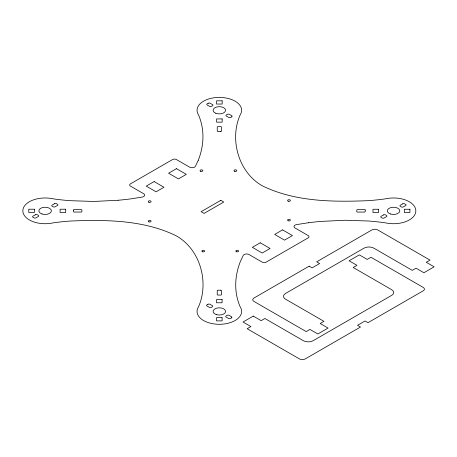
<?xml version="1.0" encoding="UTF-8"?>
<svg xmlns="http://www.w3.org/2000/svg" width="457" height="457" viewBox="0 0 457 457"><rect width="100%" height="100%" fill="white"/><g stroke="black" fill="none" stroke-linecap="round" stroke-linejoin="round"><path stroke-width="0.69" d="M198.252 160.298L195.39 166.342A3.485 2.011 0 0 1 189.609 167.153L176.471 159.567A2.788 1.611 0 0 0 172.529 159.567L130.479 183.845A2.788 1.611 0 0 0 130.479 186.119L143.664 193.734A3.485 2.011 0 0 1 142.264 197.076L130.285 198.944A175.677 101.425 0 0 1 118.072 200.257M308.389 222.753L296.404 224.627A3.485 2.011 0 0 0 295.005 227.963L308.195 235.578A2.788 1.611 0 0 1 308.195 237.851L266.145 262.129A2.788 1.611 0 0 1 262.204 262.129L249.065 254.543A3.485 2.011 0 0 0 243.278 255.354L240.416 261.398A176.282 101.774 0 0 0 237.817 269.316C235.429 278.273 234.972 287.801 236.977 296.879A155.369 89.703 0 0 0 239.736 305.824A27.871 16.092 0 0 0 240.473 307.327A22.296 12.876 0 0 1 219.314 324.299A22.296 12.876 0 0 1 198.212 307.304A27.871 16.092 0 0 0 198.944 305.83A154.752 89.349 0 0 0 201.754 296.879C206.73 273.989 197.093 247.466 176.156 235.778C143.601 219.868 105.824 219.623 70.327 221.034A155.369 89.703 0 0 0 54.829 222.628A27.871 16.092 0 0 0 52.235 223.05A22.296 12.876 0 0 1 22.839 210.837A22.296 12.876 0 0 1 52.275 198.652A27.871 16.092 0 0 0 54.823 199.075A154.752 89.349 0 0 0 70.321 200.697L93.982 201.446L118.072 200.257M308.389 222.753A175.677 101.425 0 0 1 320.597 221.439L344.692 220.251L368.348 220.999A154.752 89.349 0 0 1 383.846 222.622A27.871 16.092 0 0 1 386.399 223.045A22.296 12.876 0 0 0 415.836 210.86A22.296 12.876 0 0 0 386.439 198.646A27.871 16.092 0 0 1 383.84 199.069A155.369 89.703 0 0 1 368.342 200.663C332.85 202.074 295.073 201.828 262.512 185.919C241.576 174.231 231.945 147.708 236.92 124.818A154.752 89.349 0 0 1 239.731 115.872A27.871 16.092 0 0 1 240.462 114.399A22.296 12.876 0 0 0 219.354 97.404A22.296 12.876 0 0 0 198.201 114.376A27.871 16.092 0 0 1 198.932 115.872A155.369 89.703 0 0 1 201.691 124.818C203.702 133.895 203.228 143.418 200.863 152.381A176.282 101.774 0 0 1 198.264 160.304M73.508 210.031L73.451 211.637A0.697 0.4 0 0 0 74.148 212.048L81.192 212.048A0.697 0.4 0 0 0 81.889 211.648L81.889 210.037A0.697 0.4 0 0 0 81.192 209.637L74.205 209.637A0.697 0.4 0 0 0 73.508 210.031M365.223 210.06L365.16 211.671A0.697 0.4 0 0 1 364.463 212.065L357.483 212.065A0.697 0.4 0 0 1 356.786 211.66L356.786 210.049A0.697 0.4 0 0 1 357.483 209.649L364.526 209.649A0.697 0.4 0 0 1 365.223 210.06M208.181 103.265L207.192 103.83A1.394 0.805 0 0 0 207.192 104.973L209.574 106.35A1.394 0.805 0 0 0 211.442 106.401A8.363 4.827 0 0 0 212.625 105.716A1.394 0.805 0 0 0 212.534 104.642L210.151 103.265A1.394 0.805 0 0 0 208.181 103.265M35.378 214.779L32.99 216.155A1.394 0.805 0 0 0 32.99 217.292L33.978 217.858A1.394 0.805 0 0 0 35.949 217.858L38.331 216.487A1.394 0.805 0 0 0 38.422 215.407A8.363 4.827 0 0 0 37.24 214.721A1.394 0.805 0 0 0 35.378 214.779M54.56 203.702L52.178 205.079A1.394 0.805 0 0 0 52.081 206.153A8.363 4.827 0 0 0 53.263 206.838A1.394 0.805 0 0 0 55.131 206.781L57.513 205.41A1.394 0.805 0 0 0 57.513 204.268L56.531 203.702A1.394 0.805 0 0 0 54.56 203.702M231.716 116.855L230.734 117.42A1.394 0.805 0 0 1 228.763 117.42L226.381 116.049A1.394 0.805 0 0 1 226.284 114.97A8.363 4.827 0 0 1 227.466 114.284A1.394 0.805 0 0 1 229.334 114.341L231.716 115.718A1.394 0.805 0 0 1 231.716 116.855M154.129 181.572L146.246 186.119L156.1 191.809L163.983 187.261L154.129 181.572M176.471 168.673L168.587 173.226L178.441 178.916L186.325 174.363L176.471 168.673M220.817 200.326L201.103 211.705L204.062 213.408L223.77 202.028L220.817 200.326M260.233 242.787L252.35 247.334L262.204 253.024L270.087 248.477L260.233 242.787M282.575 229.888L274.691 234.441L284.545 240.131L292.429 235.578L282.575 229.888M207.941 304.276L206.952 304.842A1.394 0.805 0 0 0 206.952 305.984L209.34 307.355A1.394 0.805 0 0 0 211.203 307.412A8.363 4.827 0 0 0 212.385 306.727A1.394 0.805 0 0 0 212.294 305.653L209.912 304.276A1.394 0.805 0 0 0 207.941 304.276M383.537 214.916L381.155 216.292A1.394 0.805 0 0 0 381.155 217.429L382.143 218A1.394 0.805 0 0 0 384.114 218L386.496 216.624A1.394 0.805 0 0 0 386.588 215.544A8.363 4.827 0 0 0 385.405 214.859A1.394 0.805 0 0 0 383.537 214.916M402.726 203.839L400.343 205.216A1.394 0.805 0 0 0 400.246 206.29A8.363 4.827 0 0 0 401.429 206.975A1.394 0.805 0 0 0 403.297 206.924L405.679 205.547A1.394 0.805 0 0 0 405.679 204.405L404.696 203.839A1.394 0.805 0 0 0 402.726 203.839M309.183 266.151L253.983 298.021A4.182 2.416 0 0 0 253.983 301.437L306.213 331.588L309.955 329.428L317.838 333.976L328.086 328.063L320.203 323.51L323.95 321.345L285.516 299.158A6.969 4.022 0 0 1 285.516 293.468L363.989 248.162A6.969 4.022 0 0 1 373.843 248.162L412.271 270.355L416.019 268.19L423.902 272.743L434.15 266.825L426.267 262.272L430.008 260.113L377.785 229.957A4.182 2.416 0 0 0 371.872 229.957L316.672 261.827L319.626 263.535L312.137 267.859L309.183 266.151M231.482 317.866L230.494 318.432A1.394 0.805 0 0 1 228.523 318.432L226.141 317.061A1.394 0.805 0 0 1 226.044 315.981A8.363 4.827 0 0 1 227.226 315.296A1.394 0.805 0 0 1 229.094 315.353L231.482 316.73A1.394 0.805 0 0 1 231.482 317.866M253.269 316.101L243.021 322.019L250.904 326.572L247.157 328.732L299.386 358.888A4.182 2.416 0 0 0 305.299 358.888L360.499 327.018L357.54 325.31L365.029 320.985L367.988 322.693L423.188 290.823A4.182 2.416 0 0 0 423.188 287.413L370.958 257.257L367.217 259.416L359.333 254.869L349.085 260.787L356.968 265.334L353.221 267.499L391.655 289.687A6.969 4.022 0 0 1 391.655 295.376L313.182 340.682A6.969 4.022 0 0 1 303.328 340.682L264.894 318.489L261.153 320.654L253.269 316.101M222.159 100.82L216.584 100.82L216.584 104.042L222.159 104.042L222.159 100.82M222.159 118.923L216.584 118.923L216.584 122.145L222.159 122.145L222.159 118.923M220.742 131.496L217.955 131.496A0.697 0.4 0 0 1 217.258 131.09L217.258 127.023A0.697 0.4 0 0 1 217.966 126.623L220.754 126.658A0.697 0.4 0 0 1 221.439 127.057L221.439 131.09A0.697 0.4 0 0 1 220.742 131.496M34.332 209.22L28.757 209.22L28.757 212.436L34.332 212.436L34.332 209.22M65.688 209.22L60.118 209.22L60.118 212.436L65.688 212.436L65.688 209.22M378.556 209.26L372.981 209.26L372.981 212.476L378.556 212.476L378.556 209.26M409.912 209.26L404.336 209.26L404.336 212.476L409.912 212.476L409.912 209.26M220.72 290.206L217.932 290.206A0.697 0.4 0 0 0 217.235 290.606L217.235 294.639A0.697 0.4 0 0 0 217.915 295.039L220.702 295.073A0.697 0.4 0 0 0 221.417 294.674L221.417 290.606A0.697 0.4 0 0 0 220.72 290.206M222.085 299.558L216.515 299.558L216.515 302.774L222.085 302.774L222.085 299.558M222.085 317.661L216.515 317.661L216.515 320.877L222.085 320.877L222.085 317.661M41.998 213.985A6.272 3.622 0 0 0 51.407 210.848A6.272 3.622 0 0 0 41.998 207.712A6.272 3.622 0 0 0 41.998 213.985M216.201 314.559A6.272 3.622 0 0 0 225.609 311.423A6.272 3.622 0 0 0 216.201 308.286A6.272 3.622 0 0 0 216.201 314.559M390.404 213.985A6.272 3.622 0 0 0 399.806 210.848A6.272 3.622 0 0 0 390.404 207.712A6.272 3.622 0 0 0 390.404 213.985M215.818 113.273A6.272 3.622 0 0 0 225.592 110.531A6.272 3.622 0 0 0 216.595 107.018A6.272 3.622 0 0 0 215.818 113.273M234.709 171.335A1.394 0.805 0 0 0 236.8 170.638A1.394 0.805 0 0 0 234.709 169.941A1.394 0.805 0 0 0 234.709 171.335M200.743 171.335A1.394 0.805 0 0 0 202.834 170.638A1.394 0.805 0 0 0 200.743 169.941A1.394 0.805 0 0 0 200.743 171.335M288.287 201.211A1.394 0.805 0 0 0 290.378 200.514A1.394 0.805 0 0 0 288.287 199.818A1.394 0.805 0 0 0 288.287 201.211M288.201 220.794A1.394 0.805 0 0 0 290.372 220.188A1.394 0.805 0 0 0 288.373 219.406A1.394 0.805 0 0 0 288.201 220.794M202.485 251.727A1.394 0.805 0 0 0 204.656 251.116A1.394 0.805 0 0 0 202.657 250.333A1.394 0.805 0 0 0 202.485 251.727M236.537 251.756A1.394 0.805 0 0 0 238.628 251.059A1.394 0.805 0 0 0 236.537 250.362A1.394 0.805 0 0 0 236.537 251.756M148.908 202.234A1.394 0.805 0 0 0 151.078 201.628A1.394 0.805 0 0 0 149.079 200.846A1.394 0.805 0 0 0 148.908 202.234M148.993 221.879A1.394 0.805 0 0 0 151.084 221.182A1.394 0.805 0 0 0 148.993 220.485A1.394 0.805 0 0 0 148.993 221.879"/></g></svg>
